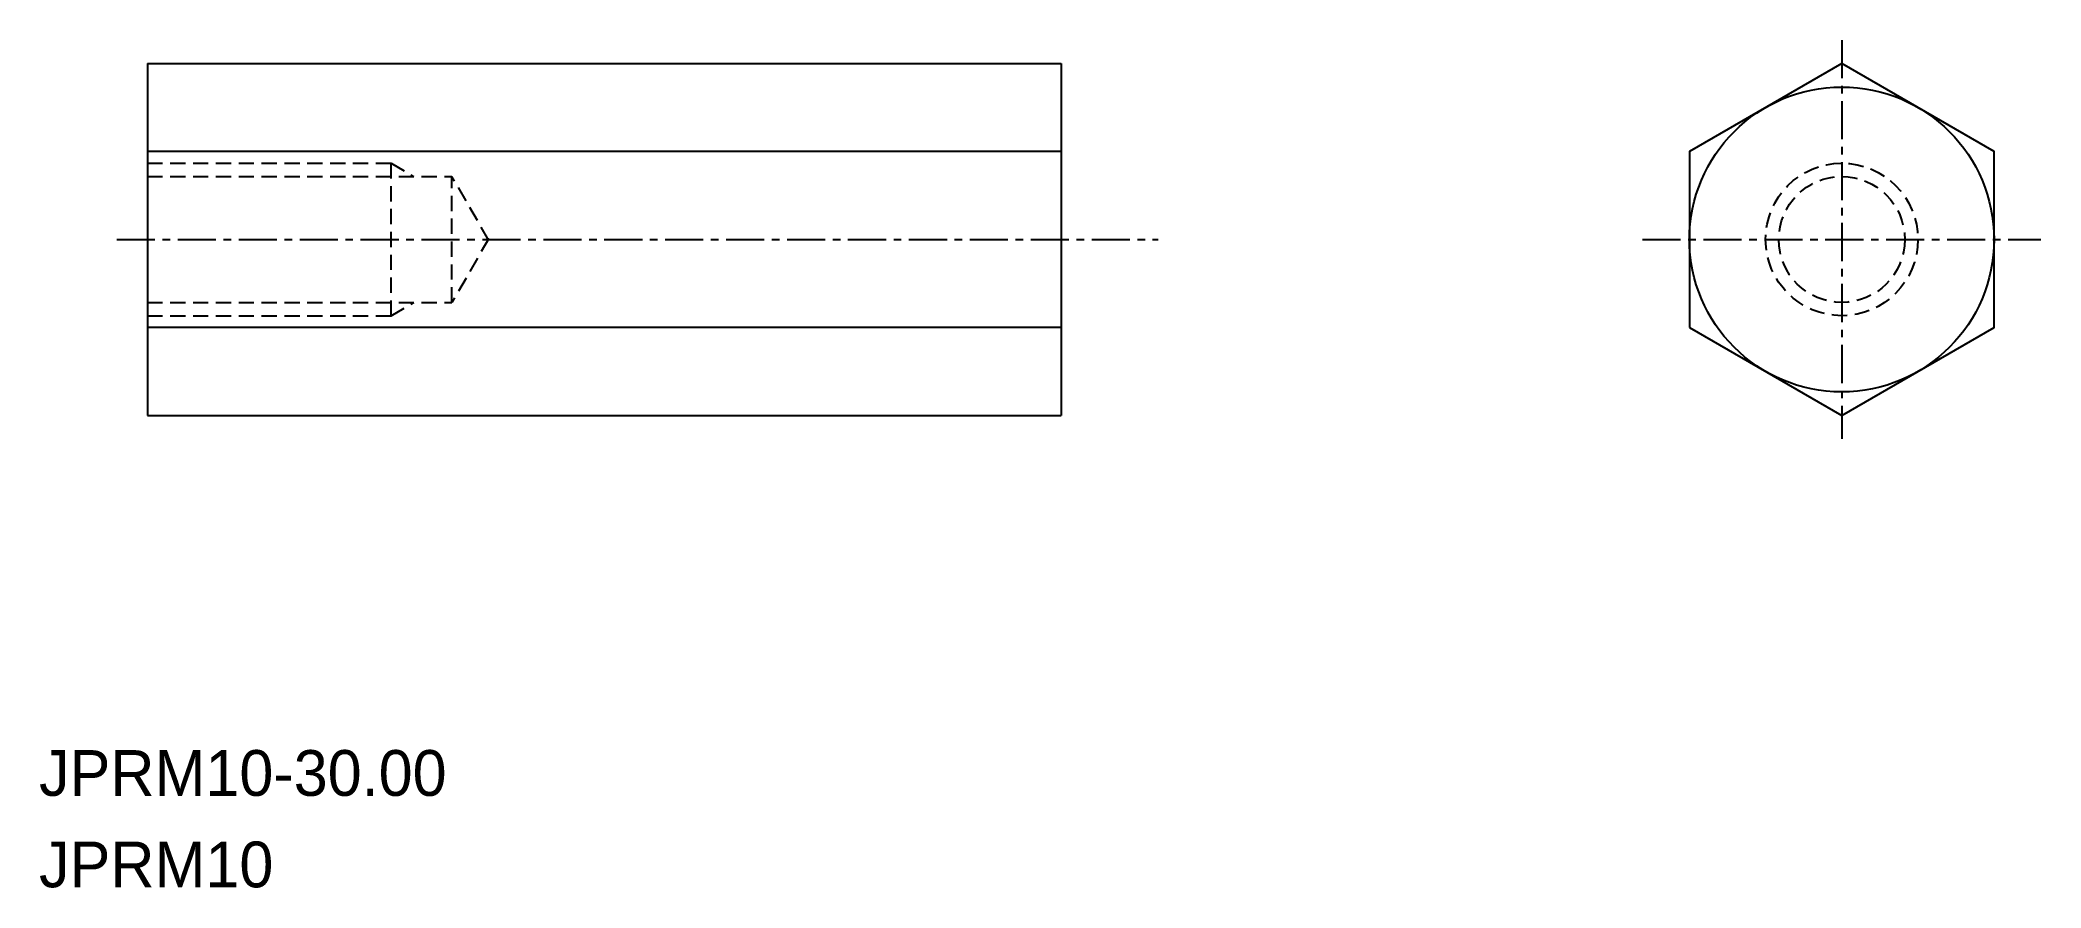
# Model space of a CAD drawing. Extents: x -1766.1 to -1700.4, y -535 to -507.2.
import ezdxf

# ---------------------------------------------------------------- set-up
doc = ezdxf.new("R2010")
doc.units = 0
doc.linetypes.add('CENTER', pattern=[2, 1.25, -0.25, 0.25, -0.25])
doc.linetypes.add('DASHED', pattern=[0.75, 0.5, -0.25])
doc.layers.get('0').update_dxf_attribs({"linetype": 'CONTINUOUS'})
doc.layers.add('CENTER', color=1, linetype='CENTER')

msp = doc.modelspace()

# ---------------------------------------------------------------- linework, layer by layer
at = {"color": 7, "linetype": 'CONTINUOUS'}
for p, q in [((-1762.597, -507.924), (-1732.597, -507.924)), ((-1762.597, -507.924), (-1762.597, -519.471)), ((-1732.597, -507.924), (-1732.597, -519.471)), ((-1762.597, -519.471), (-1732.597, -519.471))]:
    msp.add_line(p, q, dxfattribs=at)
for p, q in [((-1732.597, -510.811), (-1762.597, -510.811)), ((-1732.597, -516.584), (-1762.597, -516.584))]:
    msp.add_line(p, q)
at = {"color": 3, "linetype": 'DASHED'}
for p, q in [((-1762.597, -511.198), (-1754.597, -511.198)), ((-1762.597, -511.631), (-1752.597, -511.631)), ((-1754.597, -516.198), (-1754.597, -511.198)), ((-1754.597, -511.198), (-1753.848, -511.631)), ((-1752.597, -515.765), (-1752.597, -511.631)), ((-1751.385, -513.731), (-1752.597, -511.631)), ((-1751.385, -513.665), (-1752.597, -515.765)), ((-1762.597, -515.765), (-1752.597, -515.765)), ((-1762.597, -516.198), (-1754.597, -516.198)), ((-1754.597, -516.198), (-1753.848, -515.765))]:
    msp.add_line(p, q, dxfattribs=at)
msp.add_lwpolyline([(-1711.974, -516.584), (-1706.974, -519.471), (-1701.974, -516.584), (-1701.974, -510.811), (-1706.974, -507.924), (-1711.974, -510.811)], close=True)
at = {"linetype": 'CONTINUOUS'}
msp.add_circle((-1706.974, -513.698), 5, dxfattribs=at)
at = {"color": 3, "linetype": 'DASHED'}
for radius in [2.5, 2.067]:
    msp.add_circle((-1706.974, -513.698), radius, dxfattribs=at)
at = {"color": 7, "linetype": 'CONTINUOUS'}
for p in [(-1762.597, -513.698), (-1732.597, -513.698)]:
    msp.add_point(p, dxfattribs=at)
at = {"layer": 'CENTER', "color": 1, "linetype": 'CENTER'}
for p, q in [((-1706.974, -507.158), (-1706.974, -520.238)), ((-1763.597, -513.698), (-1729.414, -513.698)), ((-1713.514, -513.698), (-1700.434, -513.698))]:
    msp.add_line(p, q, dxfattribs=at)

# ---------------------------------------------------------------- texts
for s, p in [('JPRM10-30.00', (-1766.152, -531.947)), ('JPRM10', (-1766.152, -534.947))]:
    msp.add_text(s, height=1.5).set_placement(p)

doc.saveas('drawing.dxf')
